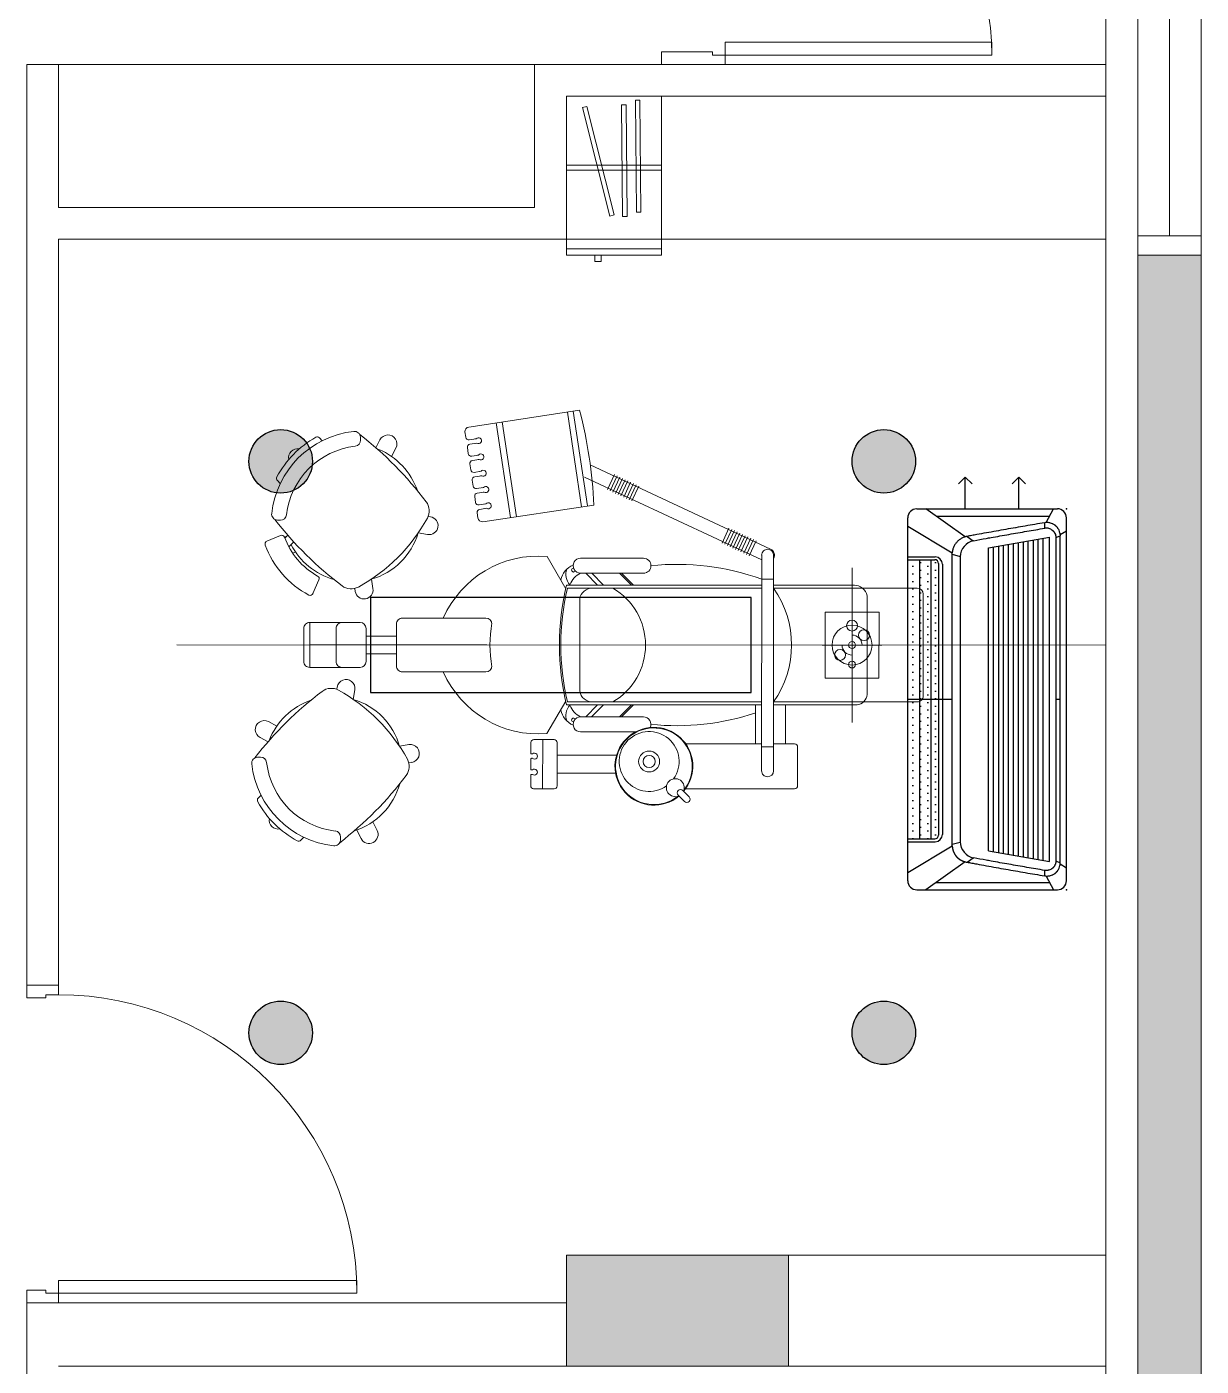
# Model space of a CAD drawing. Header units: metres. Extents: x 11578468 to 47831421, y -58341524 to -14256839.
# Drawn here: x 23849428 to 23853128, y -29060532 to -29056313 of the extents above; entities that cross this region are included whole.
import ezdxf

# ---------------------------------------------------------------- set-up
doc = ezdxf.new("R2010")
doc.units = ezdxf.units.M
doc.header["$LTSCALE"] = 50
doc.header["$MEASUREMENT"] = 0
doc.linetypes.add('DH-HID2', pattern=[1.2, 0.8, -0.4])
doc.layers.get('0').update_dxf_attribs({"linetype": 'CONTINUOUS'})
for name, color, linetype in [('#조명', 40, 'CONTINUOUS'), ('DVM_INDOOR', 7, 'CONTINUOUS'), ('DVM_UNIT_BP', 7, 'CONTINUOUS'), ('DVM_UNIT_DP', 4, 'CONTINUOUS'), ('DVM_UNIT_LP', 3, 'CONTINUOUS'), ('FU-FURM', 251, 'DH-HID2'), ('wall', 3, 'CONTINUOUS')]:
    doc.layers.add(name, color=color, linetype=linetype)
doc.layers.add('ha', color=8, linetype='CONTINUOUS', lineweight=5)

# ---------------------------------------------------------------- blocks, each defined once
blk = doc.blocks.new('gasdgd')
at = {"layer": 'ha'}
for p, q in [((23852927.7, -29068182.3), (23852927.7, -29052332.3)), ((23852827.7, -29054583.3), (23852827.7, -29056582.3)), ((23852827.7, -29054583.3), (23852827.7, -29068182.3)), ((23853027.7, -29055892.3), (23853027.7, -29056972.3)), ((23851427.7, -29056432.3), (23851427.7, -29056392.3)), ((23851427.7, -29056392.3), (23851587.7, -29056392.3)), ((23851587.7, -29056392.3), (23851587.7, -29056402.3)), ((23851627.7, -29056402.3), (23851627.7, -29056362.3)), ((23851627.7, -29056362.3), (23852467.7, -29056362.3)), ((23852467.7, -29056362.3), (23852467.7, -29056402.3)), ((23849427.7, -29059332.3), (23849427.7, -29056432.3)), ((23849527.7, -29056432.3), (23849427.7, -29056432.3)), ((23849527.7, -29056882.3), (23849527.7, -29056432.3)), ((23849527.7, -29056432.3), (23851027.7, -29056432.3)), ((23849527.7, -29056882.3), (23849527.7, -29056432.3)), ((23851027.7, -29056432.3), (23851027.7, -29056882.3)), ((23851427.7, -29056432.3), (23851027.7, -29056432.3)), ((23851027.7, -29056432.3), (23851027.7, -29056882.3)), ((23852827.7, -29056432.3), (23851427.7, -29056432.3)), ((23851627.7, -29056432.3), (23851427.7, -29056432.3)), ((23851587.7, -29056402.3), (23851627.7, -29056402.3)), ((23851627.7, -29056402.3), (23851627.7, -29056432.3)), ((23852467.7, -29056402.3), (23851627.7, -29056402.3)), ((23852827.7, -29056432.3), (23852827.7, -29060182.3)), ((23851127.7, -29056532.3), (23851127.7, -29056982.3)), ((23852827.7, -29056532.3), (23851127.7, -29056532.3)), ((23851127.7, -29056532.3), (23852827.7, -29056532.3)), ((23851127.7, -29056982.3), (23851127.7, -29056532.3)), ((23851127.7, -29057032.3), (23851127.7, -29056532.3)), ((23851127.7, -29056532.3), (23851427.7, -29056532.3)), ((23851301.7, -29056558.9), (23851315.7, -29056558.8)), ((23851304.8, -29056911.1), (23851301.7, -29056558.9)), ((23851315.7, -29056558.8), (23851318.8, -29056911)), ((23851345.6, -29056544.8), (23851359.6, -29056544.7)), ((23851348.7, -29056897), (23851345.6, -29056544.8)), ((23851359.6, -29056544.7), (23851362.7, -29056896.8)), ((23851427.7, -29056532.3), (23851427.7, -29057032.3)), ((23852827.7, -29056532.3), (23852827.7, -29056982.3)), ((23851178.5, -29056568.1), (23851192.1, -29056564.6)), ((23851264.9, -29056909.5), (23851178.5, -29056568.1)), ((23851192.1, -29056564.6), (23851278.5, -29056906.1)), ((23851427.7, -29056749.8), (23851127.7, -29056749.8)), ((23851427.7, -29056764.8), (23851127.7, -29056764.8)), ((23849527.7, -29056882.3), (23851027.7, -29056882.3)), ((23851027.7, -29056882.3), (23849527.7, -29056882.3)), ((23851027.7, -29056882.3), (23849527.7, -29056882.3)), ((23851362.7, -29056896.8), (23851348.7, -29056897)), ((23851278.5, -29056906.1), (23851264.9, -29056909.5)), ((23851318.8, -29056911), (23851304.8, -29056911.1)), ((23849527.7, -29056982.3), (23851127.7, -29056982.3)), ((23849527.7, -29059332.3), (23849527.7, -29056982.3)), ((23852827.7, -29056982.3), (23851127.7, -29056982.3)), ((23851127.7, -29057012.3), (23851427.7, -29057012.3)), ((23851427.7, -29057032.3), (23851127.7, -29057032.3)), ((23851217.7, -29057052.3), (23851217.7, -29057032.3)), ((23851217.7, -29057032.3), (23851237.7, -29057032.3)), ((23851237.7, -29057052.3), (23851217.7, -29057052.3)), ((23851237.7, -29057032.3), (23851237.7, -29057052.3)), ((23852927.7, -29057032.3), (23852927.7, -29063532.3)), ((23852927.7, -29057032.3), (23853127.7, -29057032.3)), ((23853127.7, -29057032.3), (23853127.7, -29063532.3)), ((23850819.9, -29057574), (23851169.4, -29057521.4)), ((23851175.6, -29057825.6), (23851130.7, -29057527.2)), ((23851194.3, -29057822.8), (23851149.3, -29057524.4)), ((23850951.9, -29057859.3), (23850906.9, -29057560.9)), ((23850970.5, -29057856.5), (23850925.6, -29057558.1)), ((23850358.5, -29057617.1), (23850349.5, -29057608.1)), ((23850478.6, -29057605.7), (23850479, -29057615.1)), ((23850540.4, -29057614.3), (23850528.6, -29057637)), ((23850810.8, -29057606.4), (23850808.2, -29057589.4)), ((23850843.3, -29057611), (23850821.5, -29057614.3)), ((23850843.3, -29057611), (23850839.7, -29057611.6)), ((23850590.6, -29057640.2), (23850576.8, -29057667)), ((23850818.5, -29057657.7), (23850815.7, -29057639)), ((23850845.5, -29057625), (23850823.6, -29057628.3)), ((23850845.5, -29057625), (23850841.8, -29057625.5)), ((23850826.3, -29057708.9), (23850823.4, -29057690.3)), ((23850851.1, -29057662.3), (23850829.3, -29057665.6)), ((23850853.2, -29057676.3), (23850831.4, -29057679.6)), ((23850851.1, -29057662.3), (23850847.4, -29057662.8)), ((23850853.2, -29057676.3), (23850849.6, -29057676.8)), ((23851202.6, -29057693.6), (23851770.8, -29057958.7)), ((23850226.3, -29057751.6), (23850217.2, -29057742.4)), ((23850834, -29057760.2), (23850831.2, -29057741.6)), ((23850858.8, -29057713.6), (23850837, -29057716.9)), ((23850860.9, -29057727.6), (23850839.1, -29057730.9)), ((23850858.8, -29057713.6), (23850855.1, -29057714.1)), ((23850860.9, -29057727.6), (23850857.3, -29057728.1)), ((23851184.6, -29057732.1), (23851743, -29057992.5)), ((23851257, -29057771), (23851278.9, -29057724)), ((23851265.5, -29057775), (23851287.5, -29057728)), ((23851274.1, -29057779), (23851296, -29057732)), ((23851282.6, -29057783), (23851304.5, -29057736)), ((23851291.2, -29057787), (23851313.1, -29057740)), ((23850866.5, -29057764.9), (23850844.7, -29057768.1)), ((23850868.6, -29057778.8), (23850846.8, -29057782.1)), ((23850866.5, -29057764.9), (23850862.9, -29057765.4)), ((23850868.6, -29057778.8), (23850865, -29057779.4)), ((23851299.7, -29057790.9), (23851321.6, -29057743.9)), ((23851308.2, -29057794.9), (23851330.2, -29057747.9)), ((23851316.8, -29057798.9), (23851338.7, -29057751.9)), ((23851325.3, -29057802.9), (23851347.3, -29057755.9)), ((23851333.9, -29057806.9), (23851355.8, -29057759.9)), ((23850841.7, -29057811.5), (23850838.9, -29057792.9)), ((23850874.3, -29057816.1), (23850852.4, -29057819.4)), ((23851214.3, -29057819.8), (23850864.8, -29057872.4)), ((23850874.3, -29057816.1), (23850870.6, -29057816.7)), ((23850217.2, -29057867), (23850226.7, -29057867.4)), ((23850692.5, -29057855.5), (23850699.7, -29057856.7)), ((23850849, -29057860.1), (23850846.6, -29057844.1)), ((23850876.4, -29057830.1), (23850854.5, -29057833.4)), ((23850876.4, -29057830.1), (23850872.8, -29057830.7)), ((23850660.8, -29057907.7), (23850690.6, -29057912.5)), ((23851618, -29057939.4), (23851639.9, -29057892.4)), ((23851626.5, -29057943.4), (23851648.5, -29057896.4)), ((23851635.1, -29057947.4), (23851657, -29057900.4)), ((23851643.6, -29057951.4), (23851665.6, -29057904.4)), ((23851652.2, -29057955.4), (23851674.1, -29057908.4)), ((23850227.3, -29057915.5), (23850184, -29057934.1)), ((23850239.9, -29057920.8), (23850248.7, -29057916.4)), ((23850241.1, -29057924), (23850250.2, -29057914.9)), ((23850253.5, -29057951.6), (23850268.3, -29057936.8)), ((23851660.7, -29057959.4), (23851682.7, -29057912.4)), ((23851669.3, -29057963.4), (23851691.2, -29057916.4)), ((23851677.8, -29057967.3), (23851699.7, -29057920.3)), ((23851686.4, -29057971.3), (23851708.3, -29057924.3)), ((23851694.9, -29057975.3), (23851716.8, -29057928.3)), ((23851703.5, -29057979.3), (23851725.4, -29057932.3)), ((23850265.4, -29057971.4), (23850273.8, -29057967.1)), ((23851125.7, -29058083.9), (23851066.7, -29057981.7)), ((23851370.5, -29057987.3), (23851172.5, -29057987.3)), ((23851743, -29057977.9), (23851742.9, -29058656.8)), ((23851780.7, -29057977.9), (23851780.6, -29058656.8)), ((23851370.5, -29058034.4), (23851172.5, -29058034.4)), ((23851226.2, -29058072.1), (23851188.5, -29058034.4)), ((23851245.1, -29058072.1), (23851207.4, -29058034.4)), ((23851332.7, -29058072.1), (23851295, -29058034.4)), ((23851339.4, -29058072.1), (23851301.7, -29058034.4)), ((23852027.7, -29058017.3), (23852027.7, -29058504.4)), ((23850348.2, -29058055.4), (23850329.4, -29058098.8)), ((23850518.3, -29058083.1), (23850513.8, -29058053.4)), ((23851743, -29058072.2), (23851128.5, -29058072.1)), ((23851780.7, -29058053.4), (23851743, -29058053.4)), ((23852035.3, -29058072.3), (23851780.7, -29058072.2)), ((23850462.4, -29058091.7), (23850461, -29058082.6)), ((23851275.1, -29058081.6), (23851131.1, -29058081.5)), ((23851169.7, -29058115.1), (23851169.6, -29058406.3)), ((23851743, -29058081.6), (23851275.1, -29058081.6)), ((23852065.6, -29058081.7), (23851780.7, -29058081.7)), ((23852233.3, -29058081.7), (23852065.6, -29058081.7)), ((23852074.9, -29058105.7), (23852074.8, -29058416.2)), ((23852252.1, -29058100.6), (23852252.1, -29058421.2)), ((23851942.8, -29058364.6), (23851942.9, -29058157.1)), ((23851942.9, -29058157.1), (23852112.6, -29058157.1)), ((23852112.6, -29058157.1), (23852112.5, -29058364.6)), ((23850319.1, -29058189.8), (23850319.1, -29058331.3)), ((23850421.1, -29058189.8), (23850319.1, -29058189.8)), ((23850421.1, -29058189.8), (23850477.6, -29058189.9)), ((23850592.1, -29058194.6), (23850592.1, -29058326.6)), ((23850611, -29058175.7), (23850874.2, -29058175.8)), ((23852027.7, -29058166.5), (23852027.7, -29058355.2)), ((23850300.3, -29058312.4), (23850300.3, -29058208.7)), ((23850402.2, -29058312.4), (23850402.2, -29058208.7)), ((23850496.5, -29058208.7), (23850496.5, -29058312.4)), ((23850592.1, -29058232.3), (23850496.5, -29058232.3)), ((23852827.7, -29058261), (23849900.9, -29058260.5)), ((23850877.5, -29058260.6), (23850320.2, -29058260.5)), ((23850592.1, -29058288.9), (23850496.5, -29058288.9)), ((23852122, -29058260.9), (23851933.4, -29058260.8)), ((23850421, -29058331.3), (23850319.1, -29058331.3)), ((23850477.6, -29058331.3), (23850421, -29058331.3)), ((23850611, -29058345.5), (23850874.2, -29058345.5)), ((23852112.5, -29058364.6), (23851942.8, -29058364.6)), ((23850404.2, -29058400.1), (23850405.4, -29058393)), ((23850456.4, -29058431.8), (23850461.2, -29058402.1)), ((23851125.6, -29058437.5), (23851066.6, -29058539.7)), ((23851742.9, -29058449.4), (23851128.4, -29058449.3)), ((23851275.1, -29058439.9), (23851131, -29058439.8)), ((23851226.2, -29058449.3), (23851188.5, -29058487)), ((23851245, -29058449.3), (23851207.3, -29058487)), ((23851742.9, -29058440), (23851275.1, -29058439.9)), ((23851332.7, -29058449.3), (23851294.9, -29058487)), ((23851339.3, -29058449.3), (23851301.6, -29058487)), ((23851724, -29058449.4), (23851724, -29058572)), ((23852067.7, -29058440), (23851780.6, -29058440)), ((23852043.3, -29058449.4), (23851780.6, -29058449.4)), ((23851818.3, -29058449.4), (23851818.3, -29058572)), ((23852233.2, -29058440), (23852067.7, -29058440)), ((23850188.9, -29058502), (23850215.7, -29058515.8)), ((23851370.4, -29058487), (23851172.4, -29058487)), ((23851346.3, -29058534.2), (23851172.4, -29058534.1)), ((23850163, -29058552.3), (23850188.2, -29058565.3)), ((23850631.9, -29058574.3), (23850602.1, -29058578.9)), ((23851015.7, -29058567.6), (23851015.6, -29058601.6)), ((23851089, -29058558.5), (23851025.1, -29058558.3)), ((23851053.4, -29058558.4), (23851052.8, -29058713.6)), ((23851098.4, -29058567.9), (23851098.4, -29058704.4)), ((23851742.9, -29058572), (23851503.5, -29058571.9)), ((23851780.6, -29058581.4), (23851742.9, -29058581.4)), ((23851846.6, -29058572), (23851780.6, -29058572)), ((23851856, -29058581.4), (23851856, -29058704)), ((23850154.4, -29058614), (23850163.8, -29058613.6)), ((23851015.5, -29058619.5), (23851015.4, -29058652.1)), ((23851021.1, -29058603.5), (23851017.4, -29058603.5)), ((23851021, -29058617.6), (23851017.4, -29058617.6)), ((23851285.9, -29058607.9), (23851098.4, -29058607.9)), ((23850640.4, -29058630.2), (23850631.3, -29058631.6)), ((23851015.3, -29058670), (23851015.2, -29058704)), ((23851020.9, -29058668.2), (23851017.2, -29058668.2)), ((23851020.9, -29058654), (23851017.3, -29058654)), ((23851282.8, -29058664.5), (23851098.4, -29058664.4)), ((23851088.9, -29058713.8), (23851024.5, -29058713.5)), ((23851846.6, -29058713.4), (23851503.5, -29058713.4)), ((23850165.8, -29058734.1), (23850156.8, -29058743.1)), ((23851479.9, -29058733.8), (23851499.9, -29058753.8)), ((23851494.6, -29058719.2), (23851514.6, -29058739.2)), ((23850531.2, -29058844.5), (23850517.4, -29058817.7)), ((23850300.3, -29058866.3), (23850291.1, -29058875.5)), ((23850415.7, -29058875.4), (23850416.1, -29058866)), ((23850480.9, -29058870.4), (23850467.1, -29058843.6)), ((23849427.7, -29059332.3), (23849527.7, -29059332.3)), ((23849527.7, -29059332.3), (23849427.7, -29059332.3)), ((23849427.7, -29059332.3), (23849427.7, -29059372.3)), ((23849527.7, -29059362.3), (23849527.7, -29059332.3)), ((23849427.7, -29059372.3), (23849487.7, -29059372.3)), ((23849487.7, -29059372.3), (23849487.7, -29059362.3)), ((23849487.7, -29059362.3), (23849527.7, -29059362.3)), ((23851827.7, -29060182.3), (23851127.7, -29060182.3)), ((23851127.7, -29060182.3), (23851127.7, -29060532.3)), ((23851827.7, -29060532.3), (23851827.7, -29060182.3)), ((23851827.7, -29060182.3), (23852827.7, -29060182.3)), ((23851827.7, -29060182.3), (23851827.7, -29060532.3)), ((23849527.7, -29060302.3), (23849527.7, -29060262.3)), ((23849527.7, -29060262.3), (23850467.7, -29060262.3)), ((23850467.7, -29060262.3), (23850467.7, -29060302.3)), ((23849427.7, -29060332.3), (23849427.7, -29060292.3)), ((23849427.7, -29060292.3), (23849487.7, -29060292.3)), ((23849487.7, -29060292.3), (23849487.7, -29060302.3)), ((23849487.7, -29060302.3), (23849527.7, -29060302.3)), ((23849527.7, -29060302.3), (23849527.7, -29060332.3)), ((23850467.7, -29060302.3), (23849527.7, -29060302.3)), ((23849427.7, -29060332.3), (23851127.7, -29060332.3)), ((23849427.7, -29062682.3), (23849427.7, -29060332.3)), ((23849527.7, -29060332.3), (23849427.7, -29060332.3)), ((23851127.7, -29060332.3), (23851127.7, -29060532.3)), ((23851127.7, -29060332.3), (23851127.7, -29060532.3)), ((23849527.7, -29060532.3), (23851127.7, -29060532.3)), ((23851127.7, -29060532.3), (23851827.7, -29060532.3)), ((23851827.7, -29060532.3), (23852827.7, -29060532.3)), ((23852827.7, -29060532.3), (23852827.7, -29064082.3))]:
    blk.add_line(p, q, dxfattribs=at)
for points in [[(23852927.7, -29055832.3), (23852927.7, -29057032.3), (23853127.7, -29057032.3), (23853127.7, -29055832.3)], [(23852927.7, -29057032.3), (23852927.7, -29056972.3), (23853127.7, -29056972.3), (23853127.7, -29057032.3)]]:
    blk.add_lwpolyline(points, close=True, dxfattribs=at)
for centre, radius in [((23852027.7, -29058260.9), 62.9), ((23852027.7, -29058199.6), 17.2), ((23852065.4, -29058229.7), 17.2), ((23851990, -29058292), 17.2), ((23852027.7, -29058260.9), 10.8), ((23852027.7, -29058322.1), 10.8), ((23851388.4, -29058627.6), 33), ((23851388.4, -29058627.6), 18.9)]:
    blk.add_circle(centre, radius, dxfattribs=at)
for centre, radius, start, end in [((23851627.7, -29056402.3), 840, 0, 90), ((23849795.2, -29057880.9), 1420.4, 2.4676, 14.6618), ((23850822.3, -29057587.9), 14.1, 100.0003, 185.9122), ((23850489.8, -29057878.3), 292.3, 96.3019, 173.6774), ((23850489.8, -29057878.3), 311.2, 119.1423, 151.8132), ((23850342.8, -29057614.7), 9.43, 44.9897, 119.1423), ((23850459.8, -29057606.5), 18.9, 2.3474, 96.3019), ((23850460.2, -29057615.9), 18.9, 276.4434, 2.3474), ((23849784.1, -29058491.6), 1130.8, 37.0956, 52.2451), ((23850565.5, -29057627.2), 28.3, 332.7281, 152.7281), ((23850820.1, -29057605), 9.43, 188.5647, 278.6051), ((23850850.6, -29057617.1), 9.43, 237.1877, 140.0069), ((23850489.8, -29057878.3), 245.2, 96.4434, 173.5359), ((23850280.6, -29057670.9), 28.3, 79.1943, 191.3094), ((23850453.2, -29057845.1), 216.9, 19.0721, 67.409), ((23850825, -29057637.6), 9.43, 98.6051, 188.5647), ((23850827.9, -29057656.3), 9.43, 188.5647, 278.6051), ((23850832.8, -29057688.9), 9.43, 98.6051, 188.5647), ((23850858.3, -29057668.3), 9.43, 237.1877, 140.0069), ((23850223.8, -29057735.7), 9.43, 151.8132, 224.9897), ((23850835.6, -29057707.5), 9.43, 188.5647, 278.6051), ((23850840.5, -29057740.2), 9.43, 98.6051, 188.5647), ((23850866, -29057719.6), 9.43, 237.1877, 140.0069), ((23850843.3, -29057758.8), 9.43, 188.5647, 278.6051), ((23850848.2, -29057791.5), 9.43, 98.6051, 188.5647), ((23850873.7, -29057770.9), 9.43, 237.1877, 140.0069), ((23850648.4, -29057838.1), 47.1, 331.1921, 37.0956), ((23850851, -29057810.1), 9.43, 188.5647, 278.6051), ((23850881.5, -29057822.2), 9.43, 237.1877, 140.0069), ((23850218, -29057848.1), 18.9, 173.6774, 267.632), ((23851103.4, -29057172.8), 1130.8, 217.7342, 232.8837), ((23850227.4, -29057848.5), 18.9, 267.632, 353.5359), ((23850206.9, -29057595.3), 551, 298.7873, 331.1921), ((23850695.1, -29057884.6), 28.3, 260.7281, 80.7281), ((23850855.9, -29057842.7), 9.43, 98.6051, 188.5647), ((23850863, -29057858.3), 14.1, 187.1294, 277.1291), ((23850453.2, -29057845.1), 216.9, 285.9053, 343.2683), ((23850187.7, -29057942.8), 9.43, 113.3007, 200.1996), ((23850453.2, -29057845.1), 292.3, 200.1996, 242.0966), ((23850231.1, -29057924.1), 9.43, 19.5786, 113.3007), ((23850453.2, -29057845.1), 226.3, 199.5786, 241.1776), ((23850453.2, -29057845.1), 216.9, 207.3113, 254.4055), ((23851039.8, -29058309), 328.4, 85.2981, 156.0611), ((23851172.5, -29058010.8), 23.6, 89.9897, 269.9897), ((23851370.5, -29058010.9), 23.6, 269.9897, 89.9897), ((23851761.8, -29057977.9), 18.9, 89.9897, 179.9897), ((23851761.8, -29057977.9), 18.9, 359.9897, 89.9897), ((23851761.8, -29057977.9), 21.2, 332.7236, 64.9897), ((23851176.7, -29058070.7), 68.4, 113.7882, 167.9208), ((23851172.8, -29058038.5), 46.8, 158.5615, 223.7732), ((23851202.7, -29058095.8), 68.4, 116.2233, 158.6262), ((23851149.9, -29058024.5), 6.22, 94.1181, 324.5621), ((23851475, -29058800), 793.3, 70.2571, 95.8536), ((23850339.5, -29058051.6), 9.43, 336.6786, 61.1776), ((23850449.5, -29058036.9), 47.1, 232.8837, 298.7873), ((23851892.2, -29058260.8), 786.7, 166.1253, 193.8641), ((23852034.6, -29058113.2), 40.9, 10.5064, 90.9501), ((23850320.8, -29058095.1), 9.43, 242.0966, 336.6786), ((23850490.4, -29058087.4), 28.3, 188.7281, 8.7281), ((23851892.2, -29058260.8), 782, 166.7508, 193.2386), ((23851209.9, -29058122.5), 40.9, 89.0293, 169.6786), ((23851169.6, -29058260.7), 207.4, 300.2623, 59.717), ((23851525.3, -29058260.8), 311.9, 324.9385, 35.0408), ((23852233.3, -29058100.6), 18.9, 359.9923, 89.9886), ((23850319.1, -29058208.7), 18.9, 89.9897, 179.9897), ((23850421.1, -29058208.7), 18.9, 89.9897, 179.9897), ((23850477.6, -29058208.7), 18.9, 359.9897, 89.9897), ((23850611, -29058194.6), 18.9, 89.9897, 179.9897), ((23850874.2, -29058194.6), 18.9, 359.9897, 89.9897), ((23851273.4, -29058260.7), 386.6, 169.7681, 190.2113), ((23852027.7, -29058260.9), 31.5, 359.9897, 89.9897), ((23852027.7, -29058260.9), 31.5, 179.9897, 269.9897), ((23850319.1, -29058312.4), 18.9, 179.9897, 269.9897), ((23850421, -29058312.4), 18.9, 179.9897, 269.9897), ((23850477.6, -29058312.4), 18.9, 269.9897, 359.9897), ((23850611, -29058326.6), 18.9, 179.9897, 269.9897), ((23850874.2, -29058326.6), 18.9, 269.9897, 359.9897), ((23850433.3, -29058397.5), 28.3, 350.7281, 170.7281), ((23851039.8, -29058212.3), 328.4, 203.9183, 274.6812), ((23851040.3, -29059308.6), 1130.8, 127.0956, 142.2451), ((23850386.8, -29058444.2), 47.1, 61.1921, 127.0956), ((23850144, -29058885.8), 551, 28.7873, 61.1921), ((23851209.9, -29058398.9), 40.9, 190.4029, 270.9501), ((23852038.8, -29058413.6), 36.1, 277.0304, 355.8701), ((23850393.8, -29058639.5), 216.9, 109.0721, 158.9617), ((23850393.8, -29058639.5), 216.9, 15.9053, 73.2683), ((23851172.7, -29058482.9), 46.8, 136.2061, 201.4178), ((23851202.7, -29058425.6), 68.4, 201.3531, 243.7561), ((23852233.2, -29058421.2), 18.9, 269.9887, 359.9923), ((23850175.9, -29058527.1), 28.3, 62.7281, 242.7281), ((23851176.6, -29058450.7), 68.4, 192.0607, 246.1911), ((23851149.9, -29058496.9), 6.22, 35.4172, 265.8613), ((23851172.4, -29058510.6), 23.6, 89.9897, 269.9897), ((23851370.4, -29058510.6), 23.6, 334.9321, 89.9897), ((23851475.2, -29057721.5), 793.3, 264.1258, 288.2816), ((23851403.4, -29058642.6), 122.6, 319.8394, 310.1316), ((23851403.4, -29058642.6), 120.7, 321.7331, 308.2487), ((23851388.4, -29058627.6), 94.3, 324.5149, 305.4665), ((23850636.1, -29058602.3), 28.3, 278.7281, 98.7281), ((23851025.1, -29058567.7), 9.43, 89.7846, 179.7846), ((23851089, -29058567.9), 9.43, 359.9897, 89.7814), ((23851846.6, -29058581.4), 9.43, 359.9897, 89.9897), ((23850155.2, -29058632.9), 18.9, 92.3474, 186.3019), ((23850164.6, -29058632.5), 18.9, 6.4434, 92.3474), ((23850585.6, -29058643.1), 47.1, 322.8837, 28.7873), ((23851017.4, -29058619.5), 1.89, 89.7846, 179.7846), ((23851017.4, -29058601.6), 1.89, 179.7846, 269.7846), ((23851027.3, -29058610.6), 9.43, 228.375, 131.1942), ((23850427, -29058602.9), 292.3, 186.3019, 263.6774), ((23850427, -29058602.9), 245.2, 186.4434, 263.5359), ((23851017.2, -29058670.1), 1.89, 89.7846, 179.7846), ((23851017.3, -29058652.1), 1.89, 179.7846, 269.7846), ((23851027.1, -29058661.1), 9.43, 228.375, 131.1942), ((23851761.7, -29058656.8), 18.9, 179.9897, 269.9897), ((23851761.7, -29058656.8), 18.9, 269.9897, 359.9897), ((23849721.5, -29057989.2), 1130.8, 307.7342, 322.8837), ((23850393.8, -29058639.5), 216.9, 287.5091, 344.4055), ((23851024.6, -29058704), 9.43, 179.686, 269.686), ((23851089, -29058704.4), 9.43, 269.6892, 359.9897), ((23851470.8, -29058710.1), 28.3, 336.4761, 293.4557), ((23851846.6, -29058704), 9.43, 269.9897, 359.9897), ((23850163.4, -29058749.8), 9.43, 134.9897, 209.1423), ((23850427, -29058602.9), 311.2, 209.1423, 241.8132), ((23851487.3, -29058726.5), 10.4, 44.9897, 224.9897), ((23851507.3, -29058746.5), 10.4, 224.9897, 44.9897), ((23850219.7, -29058812), 28.3, 169.1943, 281.3094), ((23850284.4, -29058868.8), 9.43, 241.8132, 314.9897), ((23850396.9, -29058874.6), 18.9, 263.6774, 357.632), ((23850397.2, -29058865.2), 18.9, 357.632, 83.5359), ((23850506.1, -29058857.4), 28.3, 207.2512, 27.2512), ((23849527.7, -29060302.3), 940, 0, 90)]:
    blk.add_arc(centre, radius, start, end, dxfattribs=at)
for points in [[(23852927.7, -29063532.3), (23852927.7, -29057032.3), (23853127.7, -29063532.3)], [(23853127.7, -29063532.3), (23852927.7, -29057032.3), (23853127.7, -29057032.3)], [(23851127.7, -29060532.3), (23851127.7, -29060182.3), (23851827.7, -29060532.3)], [(23851827.7, -29060532.3), (23851127.7, -29060182.3), (23851827.7, -29060182.3)]]:
    blk.add_solid(points, dxfattribs=at)
blk = doc.blocks.new('DVM_DP_VEC')
at = {"layer": 'DVM_UNIT_DP', "color": 0}
blk.add_line((0, 0), (100, 0), dxfattribs=at)
blk.add_lwpolyline([(78.8, 21.2), (100, 0), (78.8, -21.2)], dxfattribs=at)
blk.add_point((0, 0), dxfattribs=at)
blk = doc.blocks.new('DVM_LP_VEC')
at = {"layer": 'DVM_UNIT_LP', "color": 0}
blk.add_line((0, 0), (100, 0), dxfattribs=at)
blk.add_lwpolyline([(78.8, 21.2), (100, 0), (78.8, -21.2)], dxfattribs=at)
blk.add_point((0, 0), dxfattribs=at)
blk = doc.blocks.new('DVM_ID_CST_WF1W_AP_970X135X410_T_BLO')
at = {"layer": 'DVM_INDOOR'}
h = blk.add_hatch(dxfattribs=at)
h.set_pattern_fill('DOTS', color=0, scale=15)
h.set_pattern_definition([(0, (0, 0), (11.90625, 23.8125), [0, -23.8125])])
h.paths.add_polyline_path([(439.8, 426.9), (-439.8, 426.9), (-439.8, 415.1, 0.414214), (-427.8, 403.1), (427.8, 403.1, 0.414214), (439.8, 415.1)])
h.paths.add_polyline_path([(439.8, 461.7), (-439.8, 461.7), (-439.8, 426.9), (439.8, 426.9)])
h.paths.add_polyline_path([(439.8, 500.1), (-439.8, 500.1), (-439.8, 461.7), (439.8, 461.7)])
at = {"layer": 'DVM_INDOOR', "color": 0}
for p, q in [((-600, 471.6), (-600, 28.6)), ((-571.5, 500.1), (571.5, 500.1)), ((-545.5, 500.1), (-461, 360)), ((-448.5, 500.1), (-448.5, 413.7)), ((-439.8, 500.1), (-439.8, 415.1)), ((0, 499.5), (0, 360)), ((439.8, 500.1), (439.8, 415.1)), ((448.5, 500.1), (448.5, 413.7)), ((545.5, 500.1), (461, 360)), ((600, 471.6), (600, 28.6)), ((-511.5, 319.5), (-600, 442.6)), ((439.8, 426.9), (-439.8, 426.9)), ((-439.6, 461.7), (439.8, 461.7)), ((511.5, 319.5), (600, 442.6)), ((-576.8, 410.1), (-576.8, 52.9)), ((427.8, 403.1), (-427.8, 403.1)), ((425.5, 390.7), (-425.6, 390.7)), ((576.8, 410.1), (576.8, 53)), ((-461, 360), (460.9, 360)), ((-456.7, 360), (-449.8, 334.8)), ((456.7, 360), (449.8, 334.8)), ((-513, 313.3), (-499.3, 293.9)), ((448.5, 334.8), (-448.5, 334.8)), ((513, 313.3), (499.3, 293.9)), ((-476.9, 245.9), (-511.1, 53.5)), ((-482.6, 213.6), (482.6, 213.6)), ((-479.8, 229.5), (479.8, 229.5)), ((-476.9, 245.9), (476.9, 245.9)), ((476.9, 245.9), (511.2, 53.5)), ((-488.2, 182.4), (488.2, 182.4)), ((-485.4, 198), (485.4, 198)), ((-496.5, 135.8), (496.5, 135.8)), ((-493.7, 151.4), (493.7, 151.4)), ((-490.9, 167), (490.9, 167)), ((-504.8, 89.1), (504.8, 89.1)), ((-502.1, 104.4), (502.1, 104.4)), ((-499.3, 120.2), (499.3, 120.2)), ((-556.7, 63.5), (-600, 40.7)), ((-556.2, 68.5), (-538.9, 68.5)), ((-511.1, 53.5), (511.2, 53.5)), ((-507.6, 73.5), (507.6, 73.5)), ((538.9, 68.6), (556.2, 68.5)), ((556.7, 63.5), (600, 40.8)), ((-571.5, 0.1), (571.5, 0.1)), ((-518.6, 19.8), (-530.9, 0.1)), ((-509.2, 33.4), (-514.6, 19.6)), ((-514.6, 19.6), (514.6, 19.6)), ((509.2, 33.4), (-509.2, 33.4)), ((0, 33.4), (0, 19.6)), ((509.2, 33.4), (514.6, 19.6)), ((518.6, 19.8), (530.9, 0.1))]:
    blk.add_line(p, q, dxfattribs=at)
for centre, radius, start, end in [((-571.5, 471.6), 28.5, 89.9991, 180), ((571.5, 471.6), 28.5, 0, 89.9991), ((-425.5, 413.7), 23, 180, 270), ((-427.8, 415.1), 12, 180, 270), ((425.5, 413.7), 23, 270, 0), ((427.8, 415.1), 12, 270, 0), ((-448.5, 282.8), 52, 90, 169.5496), ((448.5, 282.8), 52, 10.4498, 90), ((-571.5, 28.6), 28.5, 180, 269.9991), ((571.5, 28.6), 28.5, 269.9991, 0)]:
    blk.add_arc(centre, radius, start, end, dxfattribs=at)
for points, knots in [([(-461, 360), (-461.1, 360), (-461.2, 360), (-461.3, 360), (-461.4, 360), (-461.5, 360), (-461.6, 360), (-461.8, 360), (-461.9, 359.9), (-462, 359.9), (-462.1, 359.9), (-462.3, 359.9), (-462.4, 359.9), (-462.5, 359.9), (-462.6, 359.9), (-462.8, 359.9), (-462.9, 359.9), (-463, 359.9), (-463.1, 359.9), (-463.2, 359.9), (-463.4, 359.9), (-463.5, 359.9), (-463.6, 359.9), (-463.7, 359.8), (-463.9, 359.8), (-464, 359.8), (-464.1, 359.8), (-464.2, 359.8), (-464.3, 359.8), (-464.5, 359.8), (-464.6, 359.8), (-464.7, 359.8), (-464.8, 359.7), (-465, 359.7), (-465.1, 359.7), (-465.2, 359.7), (-465.3, 359.7), (-465.4, 359.7), (-465.6, 359.7), (-465.7, 359.7), (-465.8, 359.6), (-466.3, 359.6), (-467.1, 359.5), (-468.1, 359.3), (-468.9, 359.2), (-469.5, 359.1), (-469.8, 359.1), (-469.8, 359), (-469.9, 359), (-470, 359), (-470.1, 359), (-470.3, 359), (-470.7, 358.9), (-471.4, 358.7), (-472.3, 358.5), (-473.1, 358.3), (-473.7, 358.2), (-474.2, 358), (-474.6, 357.9), (-475, 357.8), (-475.4, 357.7), (-475.8, 357.6), (-476, 357.5), (-476.2, 357.5), (-476.3, 357.4), (-476.4, 357.4), (-476.5, 357.4), (-476.6, 357.3), (-476.9, 357.2), (-477.2, 357.1), (-477.6, 357), (-477.9, 356.9), (-478, 356.8), (-478.2, 356.8), (-478.3, 356.8), (-478.4, 356.7), (-478.6, 356.6), (-479, 356.5), (-479.5, 356.3), (-480.1, 356), (-480.8, 355.8), (-481.3, 355.5), (-481.8, 355.3), (-482.1, 355.2), (-482.4, 355.1), (-482.6, 355), (-482.8, 354.9), (-483, 354.8), (-483.2, 354.7), (-483.4, 354.6), (-483.6, 354.5), (-483.8, 354.4), (-484.1, 354.2), (-484.3, 354.1), (-484.5, 354), (-484.8, 353.9), (-485.1, 353.7), (-485.3, 353.6), (-485.7, 353.4), (-486, 353.2), (-486.4, 353), (-486.7, 352.8), (-487, 352.6), (-487.5, 352.3), (-488.1, 352), (-488.6, 351.7), (-489, 351.4), (-489.5, 351.1), (-489.9, 350.8), (-490.3, 350.6), (-490.5, 350.4), (-490.7, 350.2), (-491, 350.1), (-491.2, 349.9), (-491.6, 349.6), (-492, 349.3), (-492.3, 349.1), (-492.5, 348.9), (-492.7, 348.8), (-492.8, 348.7), (-492.9, 348.6), (-493, 348.6), (-493, 348.5), (-493.1, 348.5), (-493.1, 348.5), (-493.1, 348.4), (-493.2, 348.4), (-493.2, 348.4), (-493.2, 348.4), (-493.2, 348.4), (-493.2, 348.4), (-493.2, 348.4), (-493.2, 348.4), (-493.2, 348.4), (-493.2, 348.4), (-493.2, 348.4), (-493.2, 348.4), (-493.2, 348.4), (-493.2, 348.4), (-493.2, 348.4), (-493.2, 348.4), (-493.2, 348.4), (-493.2, 348.4), (-493.2, 348.4), (-493.2, 348.4), (-493.2, 348.4), (-493.2, 348.4), (-493.2, 348.4), (-493.2, 348.4), (-493.2, 348.4), (-493.2, 348.4), (-493.2, 348.4), (-493.2, 348.4), (-493.2, 348.4), (-493.2, 348.4), (-493.2, 348.4), (-493.2, 348.4), (-493.2, 348.4), (-493.2, 348.4), (-493.2, 348.4), (-493.2, 348.4), (-493.2, 348.4), (-493.2, 348.4), (-493.2, 348.4), (-493.2, 348.4), (-493.2, 348.4), (-493.2, 348.4), (-493.2, 348.4), (-493.2, 348.4), (-493.2, 348.4), (-493.2, 348.4), (-493.2, 348.4), (-493.2, 348.4), (-493.2, 348.4), (-493.2, 348.4), (-493.2, 348.4), (-493.2, 348.4), (-493.2, 348.4), (-493.2, 348.4), (-493.2, 348.4), (-493.2, 348.3), (-493.3, 348.3), (-493.3, 348.3), (-493.4, 348.3), (-493.4, 348.2), (-493.5, 348.1), (-493.6, 348.1), (-493.6, 348), (-493.7, 348), (-493.8, 347.9), (-493.9, 347.8), (-494.1, 347.7), (-494.2, 347.6), (-494.3, 347.5), (-494.4, 347.4), (-494.5, 347.3), (-494.7, 347.2), (-494.8, 347.1), (-494.9, 347), (-495, 346.9), (-495.1, 346.7), (-495.3, 346.6), (-495.4, 346.5), (-495.5, 346.4), (-495.6, 346.3), (-495.7, 346.2), (-495.9, 346.1), (-496, 346), (-496.1, 345.9), (-496.2, 345.8), (-496.3, 345.7), (-496.4, 345.6), (-496.6, 345.5), (-496.7, 345.4), (-496.8, 345.2), (-496.9, 345.1), (-497, 345), (-497.1, 344.9), (-497.2, 344.8), (-497.4, 344.7), (-497.5, 344.6), (-497.6, 344.5), (-497.7, 344.3), (-497.8, 344.2), (-497.9, 344.1), (-498, 344), (-498.1, 343.9), (-498.2, 343.8), (-498.4, 343.7), (-498.5, 343.5), (-498.6, 343.4), (-498.7, 343.3), (-498.8, 343.2), (-498.9, 343.1), (-499, 343), (-499.1, 342.9), (-499.2, 342.7), (-499.3, 342.6), (-499.4, 342.5), (-499.5, 342.4), (-499.7, 342.3), (-499.8, 342.1), (-499.9, 342), (-500, 341.9), (-500.1, 341.8), (-500.2, 341.7), (-500.3, 341.5), (-500.4, 341.4), (-500.5, 341.3), (-500.6, 341.2), (-500.7, 341.1), (-500.8, 340.9), (-500.9, 340.8), (-501.1, 340.6), (-501.2, 340.4), (-501.3, 340.3), (-501.4, 340.2), (-501.5, 340.1), (-501.6, 340), (-501.7, 339.8), (-501.8, 339.6), (-502, 339.4), (-502.1, 339.3), (-502.3, 339.1), (-502.4, 338.9), (-502.6, 338.7), (-502.7, 338.5), (-502.8, 338.3), (-503, 338.1), (-503.1, 337.9), (-503.3, 337.7), (-503.4, 337.6), (-503.4, 337.5), (-503.5, 337.5), (-503.5, 337.4), (-503.5, 337.4), (-503.5, 337.3), (-503.6, 337.3), (-503.6, 337.3), (-503.6, 337.3), (-503.6, 337.2), (-503.6, 337.2), (-503.6, 337.2), (-503.6, 337.2), (-503.6, 337.2), (-503.6, 337.2), (-503.6, 337.2), (-503.6, 337.2), (-503.6, 337.2), (-503.6, 337.2), (-503.6, 337.2), (-503.6, 337.2), (-503.6, 337.2), (-503.6, 337.2), (-503.6, 337.2), (-503.6, 337.2), (-503.6, 337.2), (-503.6, 337.2), (-503.6, 337.2), (-503.6, 337.2), (-503.6, 337.2), (-503.6, 337.2), (-503.6, 337.2), (-503.6, 337.2), (-503.6, 337.2), (-503.6, 337.2), (-503.6, 337.2), (-503.6, 337.2), (-503.6, 337.2), (-503.6, 337.2), (-503.6, 337.2), (-503.6, 337.2), (-503.6, 337.2), (-503.6, 337.2), (-503.6, 337.2), (-503.7, 337.2), (-503.7, 337.1), (-503.8, 337), (-503.8, 336.9), (-503.9, 336.8), (-504, 336.7), (-504.1, 336.5), (-504.2, 336.4), (-504.3, 336.3), (-504.3, 336.2), (-504.4, 336), (-504.5, 335.9), (-504.6, 335.8), (-504.6, 335.7), (-504.7, 335.6), (-504.8, 335.5), (-504.9, 335.2), (-505.2, 334.8), (-505.6, 334.1), (-506, 333.4), (-506.4, 332.8), (-506.6, 332.4), (-506.7, 332.2), (-506.7, 332.1), (-506.8, 332.1), (-506.8, 332), (-506.8, 332), (-506.9, 331.8), (-507, 331.6), (-507.2, 331.3), (-507.3, 331), (-507.5, 330.7), (-507.6, 330.4), (-507.8, 330), (-507.9, 329.7), (-508.1, 329.4), (-508.2, 329.2), (-508.3, 329), (-508.3, 328.9), (-508.4, 328.8), (-508.4, 328.6), (-508.5, 328.4), (-508.7, 327.9), (-509, 327.4), (-509.2, 326.9), (-509.4, 326.4), (-509.5, 326), (-509.6, 325.7), (-509.7, 325.5), (-509.7, 325.4), (-509.8, 325.2), (-509.9, 325), (-510, 324.8), (-510, 324.6), (-510.1, 324.4), (-510.1, 324.3), (-510.2, 324.1), (-510.2, 324), (-510.3, 323.8), (-510.3, 323.7), (-510.4, 323.6), (-510.4, 323.4), (-510.5, 323.3), (-510.5, 323.1), (-510.6, 322.9), (-510.6, 322.8), (-510.7, 322.6), (-510.7, 322.4), (-510.8, 322.3), (-510.8, 322.1), (-510.9, 321.9), (-510.9, 321.7), (-511, 321.5), (-511, 321.4), (-511.1, 321.2), (-511.2, 321), (-511.2, 320.8), (-511.3, 320.6), (-511.3, 320.3), (-511.4, 320.1), (-511.4, 319.9), (-511.5, 319.7), (-511.5, 319.6), (-511.5, 319.5)], [0, 0, 0, 0, 0.001765, 0.003529, 0.005294, 0.007059, 0.008823, 0.010588, 0.012352, 0.014116, 0.015881, 0.017645, 0.019409, 0.021173, 0.022937, 0.024702, 0.026466, 0.028229, 0.029993, 0.031757, 0.033521, 0.035285, 0.037049, 0.038812, 0.040576, 0.042339, 0.044103, 0.045866, 0.04763, 0.049393, 0.051156, 0.05292, 0.054683, 0.056446, 0.058209, 0.059972, 0.061735, 0.063498, 0.065261, 0.067024, 0.068787, 0.07055, 0.088059, 0.10292, 0.115137, 0.124712, 0.126163, 0.127325, 0.1283, 0.12944, 0.131236, 0.133687, 0.136794, 0.151003, 0.163408, 0.174911, 0.186415, 0.19159, 0.197106, 0.202964, 0.209163, 0.215479, 0.219883, 0.221884, 0.22343, 0.224162, 0.225102, 0.227168, 0.231141, 0.237019, 0.24311, 0.247247, 0.24943, 0.251369, 0.252721, 0.254965, 0.258103, 0.262133, 0.271962, 0.28166, 0.291227, 0.300577, 0.307976, 0.312744, 0.315759, 0.320727, 0.323148, 0.325851, 0.328835, 0.332101, 0.335648, 0.339476, 0.343585, 0.347976, 0.34952, 0.354132, 0.360503, 0.364934, 0.3672, 0.375692, 0.383432, 0.384919, 0.389345, 0.400385, 0.40996, 0.418507, 0.426067, 0.432913, 0.441712, 0.447274, 0.451798, 0.455285, 0.458528, 0.464582, 0.469833, 0.478168, 0.484251, 0.486843, 0.490174, 0.493625, 0.495107, 0.495342, 0.496042, 0.496945, 0.497789, 0.498575, 0.499303, 0.499369, 0.499564, 0.499758, 0.499824, 0.499828, 0.499832, 0.499836, 0.49984, 0.499843, 0.499846, 0.499849, 0.499852, 0.499854, 0.499857, 0.49986, 0.499863, 0.499866, 0.499869, 0.499872, 0.499875, 0.499878, 0.499881, 0.499883, 0.499886, 0.499889, 0.499892, 0.499895, 0.499898, 0.499901, 0.499904, 0.499907, 0.499909, 0.499912, 0.499915, 0.499918, 0.499921, 0.499924, 0.499927, 0.49993, 0.499933, 0.499936, 0.499938, 0.499941, 0.499944, 0.499947, 0.49995, 0.499953, 0.499956, 0.499959, 0.499961, 0.499996, 0.500092, 0.500252, 0.500475, 0.500762, 0.501113, 0.502574, 0.503909, 0.505116, 0.50626, 0.507404, 0.508548, 0.510836, 0.513123, 0.515411, 0.517699, 0.519986, 0.522274, 0.524561, 0.526848, 0.529136, 0.531423, 0.53371, 0.535997, 0.538283, 0.54057, 0.542857, 0.545143, 0.54743, 0.549716, 0.552003, 0.554289, 0.556575, 0.558861, 0.561147, 0.563433, 0.565719, 0.568004, 0.57029, 0.572575, 0.574861, 0.577146, 0.579431, 0.581716, 0.584001, 0.586286, 0.588571, 0.590856, 0.59314, 0.595425, 0.597709, 0.599994, 0.602278, 0.604562, 0.606846, 0.60913, 0.611414, 0.613697, 0.615981, 0.618264, 0.620547, 0.622831, 0.625114, 0.627397, 0.62968, 0.631963, 0.634245, 0.636528, 0.63881, 0.641092, 0.643375, 0.645657, 0.647939, 0.65022, 0.652502, 0.655924, 0.659347, 0.661628, 0.663909, 0.66619, 0.668471, 0.670751, 0.673032, 0.676452, 0.679873, 0.683293, 0.686713, 0.690132, 0.693551, 0.69697, 0.700388, 0.703806, 0.707224, 0.710641, 0.714058, 0.714644, 0.715261, 0.71591, 0.716591, 0.717303, 0.718046, 0.718679, 0.719061, 0.719192, 0.719206, 0.719223, 0.719241, 0.719259, 0.719276, 0.719294, 0.719312, 0.719329, 0.719347, 0.719365, 0.719382, 0.7194, 0.719418, 0.719436, 0.719453, 0.719471, 0.719489, 0.719506, 0.719524, 0.719542, 0.719559, 0.719577, 0.719595, 0.719612, 0.71963, 0.719648, 0.719665, 0.719683, 0.719701, 0.719718, 0.719735, 0.719749, 0.719791, 0.719989, 0.720573, 0.721543, 0.722899, 0.724641, 0.72677, 0.729069, 0.73132, 0.733522, 0.735676, 0.737782, 0.739839, 0.741848, 0.743808, 0.74572, 0.747584, 0.749399, 0.751166, 0.761606, 0.772047, 0.783331, 0.796306, 0.801854, 0.804022, 0.805127, 0.806011, 0.806392, 0.80762, 0.810133, 0.813931, 0.81881, 0.823809, 0.828807, 0.833806, 0.838804, 0.843801, 0.848798, 0.852287, 0.855003, 0.856944, 0.858113, 0.859639, 0.864676, 0.87128, 0.879454, 0.889196, 0.896415, 0.902323, 0.906921, 0.909055, 0.911516, 0.914305, 0.917422, 0.920866, 0.924638, 0.926547, 0.928505, 0.930513, 0.93257, 0.934676, 0.936831, 0.939035, 0.941289, 0.943592, 0.945944, 0.948345, 0.950796, 0.953296, 0.955845, 0.958443, 0.961091, 0.963788, 0.966534, 0.96933, 0.972175, 0.975069, 0.978013, 0.981006, 0.984048, 0.98714, 0.990281, 0.993471, 0.996711, 1, 1, 1, 1]), ([(511.5, 319.5), (511.4, 319.8), (511.1, 321), (509.6, 325.2), (506.4, 332), (501.6, 338.8), (497.1, 343.6), (493.4, 347), (489.5, 350), (483.9, 353.5), (477.8, 356.3), (471.5, 358.3), (467.4, 359.2), (464.2, 359.7), (462.3, 359.9), (461.1, 360), (460.9, 360)], [0, 0, 0, 0, 0.016085, 0.052074, 0.196028, 0.339981, 0.411958, 0.483935, 0.555912, 0.627889, 0.771843, 0.84382, 0.915797, 0.951785, 0.987774, 1, 1, 1, 1]), ([(-513, 313.3), (-513.5, 310.8), (-514.4, 305.7), (-516.3, 295.5), (-519.6, 277.7), (-524.2, 252.2), (-529.7, 221.6), (-535.2, 191), (-540.5, 160.4), (-545.8, 129.8), (-551, 99.2), (-554.4, 78.8), (-556.2, 68.5)], [0, 0, 0, 0, 0.03125, 0.0625, 0.125, 0.25, 0.375, 0.5, 0.625, 0.75, 0.875, 1, 1, 1, 1]), ([(-511.5, 319.5), (-511.7, 319), (-512.3, 317), (-512.7, 315), (-513, 313.3)], [0, 0, 0, 0, 0.216622, 1, 1, 1, 1]), ([(513, 313.3), (512.7, 315), (512.3, 317), (511.7, 319), (511.5, 319.5)], [0, 0, 0, 0, 0.783378, 1, 1, 1, 1]), ([(540.6, 160), (540.5, 160.1), (538.7, 170.5), (535.2, 191), (529.7, 221.6), (524.2, 252.2), (519.6, 277.7), (516.3, 295.5), (514.4, 305.7), (513.5, 310.8), (513, 313.3)], [0, 0, 0, 0, 0.002953, 0.202362, 0.401772, 0.601181, 0.800591, 0.900295, 0.950148, 1, 1, 1, 1]), ([(-538.9, 68.6), (-537.3, 78), (-534.2, 96.8), (-529.4, 124.9), (-524.5, 153.1), (-519.6, 181.3), (-514.6, 209.5), (-510.3, 233.4), (-507.7, 248), (-506.8, 253.2)], [0, 0, 0, 0, 0.152619, 0.305238, 0.457857, 0.610476, 0.763096, 0.915715, 1, 1, 1, 1]), ([(506.8, 253.2), (507.7, 248), (510.3, 233.4), (514.6, 209.5), (519.6, 181.3), (524.5, 153.1), (529.4, 124.9), (534.2, 96.8), (537.3, 78), (538.9, 68.6)], [0, 0, 0, 0, 0.084285, 0.236904, 0.389524, 0.542143, 0.694762, 0.847381, 1, 1, 1, 1]), ([(556.2, 68.5), (554.4, 78.8), (551, 99.2), (545.8, 129.7), (542.3, 149.9), (540.6, 160)], [0, 0, 0, 0, 0.334987, 0.669974, 1, 1, 1, 1]), ([(-556.2, 68.5), (-556.4, 67), (-556.6, 65.4), (-556.7, 63.7), (-556.7, 63.5)], [0, 0, 0, 0, 0.898221, 1, 1, 1, 1]), ([(-556.7, 63.5), (-556.7, 62.9), (-556.8, 61.5), (-556.7, 58.7), (-556.3, 54.9), (-555.2, 49.6), (-553.8, 45.9), (-552.8, 43.8)], [0, 0, 0, 0, 0.087094, 0.199709, 0.42494, 0.65017, 1, 1, 1, 1]), ([(-552.8, 43.8), (-552.5, 43.1), (-551.5, 41.2), (-550, 38.6), (-548.5, 36.4), (-547.5, 35.2), (-546.8, 34.4), (-546.1, 33.5), (-545, 32.4), (-543.7, 31), (-542, 29.5), (-540.2, 28.1), (-538.3, 26.7), (-535.8, 25.1), (-531, 22.6), (-525.9, 20.9), (-521.4, 20.1), (-519.7, 19.9), (-518.8, 19.8), (-518.6, 19.8)], [0, 0, 0, 0, 0.046668, 0.15112, 0.203345, 0.229458, 0.255571, 0.281684, 0.307796, 0.360022, 0.412248, 0.464473, 0.516699, 0.568925, 0.673376, 0.882279, 0.934504, 0.98673, 1, 1, 1, 1]), ([(-535.6, 49), (-535.7, 49.2), (-536.8, 51.3), (-538.1, 54.5), (-539, 58.8), (-539.3, 61.5), (-539.3, 63.7), (-539.3, 65.9), (-539.1, 67.5), (-538.9, 68.6)], [0, 0, 0, 0, 0.029129, 0.352752, 0.514564, 0.676376, 0.757282, 0.838188, 1, 1, 1, 1]), ([(-509.2, 33.4), (-509.7, 33.4), (-510.8, 33.4), (-512.4, 33.6), (-514.1, 33.8), (-517.3, 34.4), (-520.9, 35.7), (-524.3, 37.4), (-526.1, 38.6), (-527.5, 39.6), (-528.7, 40.6), (-530, 41.7), (-530.9, 42.7), (-531.7, 43.5), (-532.2, 44.1), (-532.7, 44.7), (-533.4, 45.6), (-534.4, 47), (-535.1, 48.2), (-535.6, 49)], [0, 0, 0, 0, 0.050917, 0.101833, 0.15275, 0.203666, 0.407333, 0.509166, 0.560082, 0.610999, 0.661916, 0.712832, 0.763749, 0.789207, 0.814665, 0.840124, 0.865582, 0.916498, 1, 1, 1, 1]), ([(535.6, 49), (535.1, 48.2), (534.4, 47), (533.4, 45.6), (532.7, 44.7), (532.2, 44.1), (531.7, 43.5), (530.9, 42.7), (530, 41.7), (528.7, 40.6), (527.5, 39.6), (526.1, 38.6), (524.3, 37.4), (520.9, 35.7), (517.3, 34.4), (514.1, 33.8), (512.4, 33.6), (510.8, 33.4), (509.7, 33.4), (509.2, 33.4)], [0, 0, 0, 0, 0.083502, 0.134418, 0.159876, 0.185335, 0.210793, 0.236251, 0.287168, 0.338084, 0.389001, 0.439918, 0.490834, 0.592667, 0.796334, 0.84725, 0.898167, 0.949083, 1, 1, 1, 1]), ([(518.6, 19.8), (518.8, 19.8), (519.7, 19.9), (521.4, 20.1), (525.9, 20.9), (531, 22.6), (535.8, 25.1), (538.3, 26.7), (540.2, 28.1), (542, 29.5), (543.7, 31), (545, 32.4), (546.1, 33.5), (546.8, 34.4), (547.5, 35.2), (548.5, 36.4), (550, 38.6), (551.5, 41.2), (552.5, 43.1), (552.8, 43.8)], [0, 0, 0, 0, 0.01327, 0.065496, 0.117721, 0.326624, 0.431075, 0.483301, 0.535527, 0.587752, 0.639978, 0.692204, 0.718316, 0.744429, 0.770542, 0.796655, 0.84888, 0.953332, 1, 1, 1, 1]), ([(535.6, 49), (535.7, 49.2), (536.8, 51.3), (538.1, 54.5), (539, 58.8), (539.3, 61.5), (539.3, 63.7), (539.3, 65.9), (539.1, 67.5), (538.9, 68.6)], [0, 0, 0, 0, 0.029129, 0.352752, 0.514564, 0.676376, 0.757282, 0.838188, 1, 1, 1, 1]), ([(552.8, 43.8), (553.8, 45.9), (555.2, 49.6), (556.3, 54.9), (556.7, 58.7), (556.8, 61.5), (556.7, 62.9), (556.7, 63.5)], [0, 0, 0, 0, 0.34983, 0.57506, 0.800291, 0.912906, 1, 1, 1, 1]), ([(556.7, 63.5), (556.7, 63.7), (556.6, 65.4), (556.4, 67), (556.2, 68.5)], [0, 0, 0, 0, 0.101779, 1, 1, 1, 1]), ([(-518.6, 19.8), (-518, 19.7), (-516.7, 19.6), (-515.4, 19.6), (-514.6, 19.6)], [0, 0, 0, 0, 0.427232, 1, 1, 1, 1]), ([(518.6, 19.8), (518, 19.7), (516.7, 19.6), (515.4, 19.6), (514.6, 19.6)], [0, 0, 0, 0, 0.427232, 1, 1, 1, 1])]:
    blk.add_open_spline(points, degree=3, knots=knots, dxfattribs=at)
for points in [[(-506.8, 253.2), (-504.4, 266.2), (-502, 279.2), (-499.6, 292.3)], [(499.6, 292.3), (502, 279.2), (504.4, 266.2), (506.8, 253.2)]]:
    blk.add_open_spline(points, degree=3, dxfattribs=at)
at = {"layer": 'DVM_UNIT_BP'}
for p in [(-600, 0.1), (600, 0.1)]:
    blk.add_point(p, dxfattribs=at)
at = {"layer": 'DVM_UNIT_DP'}
blk.add_blockref('DVM_DP_VEC', (600, 318.8), dxfattribs=at)
at = {"layer": 'DVM_UNIT_LP'}
blk.add_blockref('DVM_LP_VEC', (600, 150), dxfattribs=at)

msp = doc.modelspace()

# ---------------------------------------------------------------- hatches: boundary and pattern name
at = {"layer": 'wall', "ltscale": 10}
h = msp.add_hatch(color=1, dxfattribs=at)
h.dxf.hatch_style = 1
h.paths.add_polyline_path([(23850327.7, -29057682.3, 1), (23850127.7, -29057682.3, 1)])
h = msp.add_hatch(color=1, dxfattribs=at)
h.dxf.hatch_style = 1
h.paths.add_polyline_path([(23852227.7, -29057682.3, 1), (23852027.7, -29057682.3, 1)])
h = msp.add_hatch(color=1, dxfattribs=at)
h.dxf.hatch_style = 1
h.paths.add_polyline_path([(23850327.7, -29059482.3, 1), (23850127.7, -29059482.3, 1)])
h = msp.add_hatch(color=1, dxfattribs=at)
h.dxf.hatch_style = 1
h.paths.add_polyline_path([(23852227.7, -29059482.3, 1), (23852027.7, -29059482.3, 1)])

# ---------------------------------------------------------------- linework, layer by layer
at = {"layer": '#조명', "ltscale": 10}
msp.add_lwpolyline([(23851710.2, -29058410.7), (23851710.2, -29058110.7), (23850510.2, -29058110.7), (23850510.2, -29058410.7)], close=True, dxfattribs=at)
for centre in [(23850227.7, -29057682.3), (23852127.7, -29057682.3), (23850227.7, -29059482.3), (23852127.7, -29059482.3)]:
    msp.add_circle(centre, 100)

# ---------------------------------------------------------------- block references
at = {"layer": 'DVM_INDOOR', "color": 1, "rotation": 90}
msp.add_blockref('DVM_ID_CST_WF1W_AP_970X135X410_T_BLO', (23852703.2, -29058431.7), dxfattribs=at)
at = {"layer": 'FU-FURM', "color": 8, "ltscale": 30}
msp.add_blockref('gasdgd', (0, 0), dxfattribs=at)

doc.saveas('drawing.dxf')
